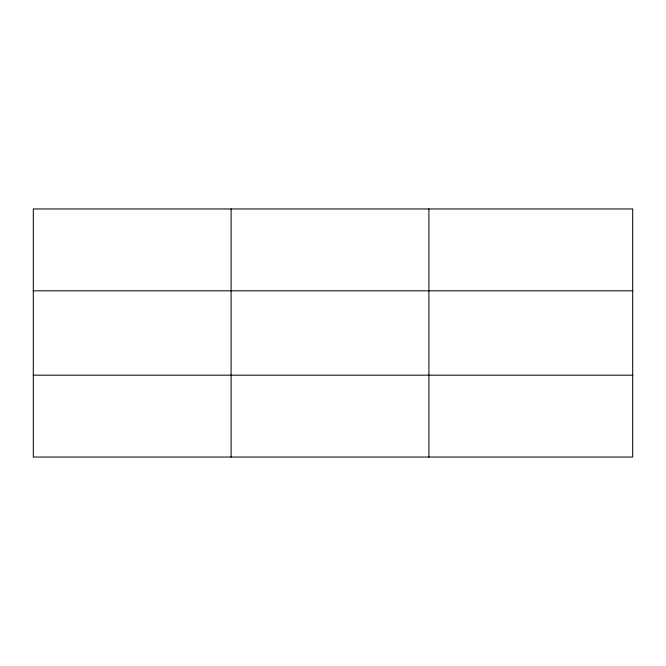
<?xml version="1.0" encoding="UTF-8"?>
<svg xmlns="http://www.w3.org/2000/svg" width="666" height="666" viewBox="0 0 666 666"><rect width="100%" height="100%" fill="white"/><g stroke="black" fill="none" stroke-linecap="round" stroke-linejoin="round"><path stroke-width="1" d="M231.102 457.051L231.102 208.949M428.904 457.051L428.904 208.949M632.7 375.174L632.7 457.051L33.3 457.051L33.3 208.949L632.7 208.949L632.7 375.174L33.3 375.174M33.3 290.826L632.7 290.826"/></g></svg>
